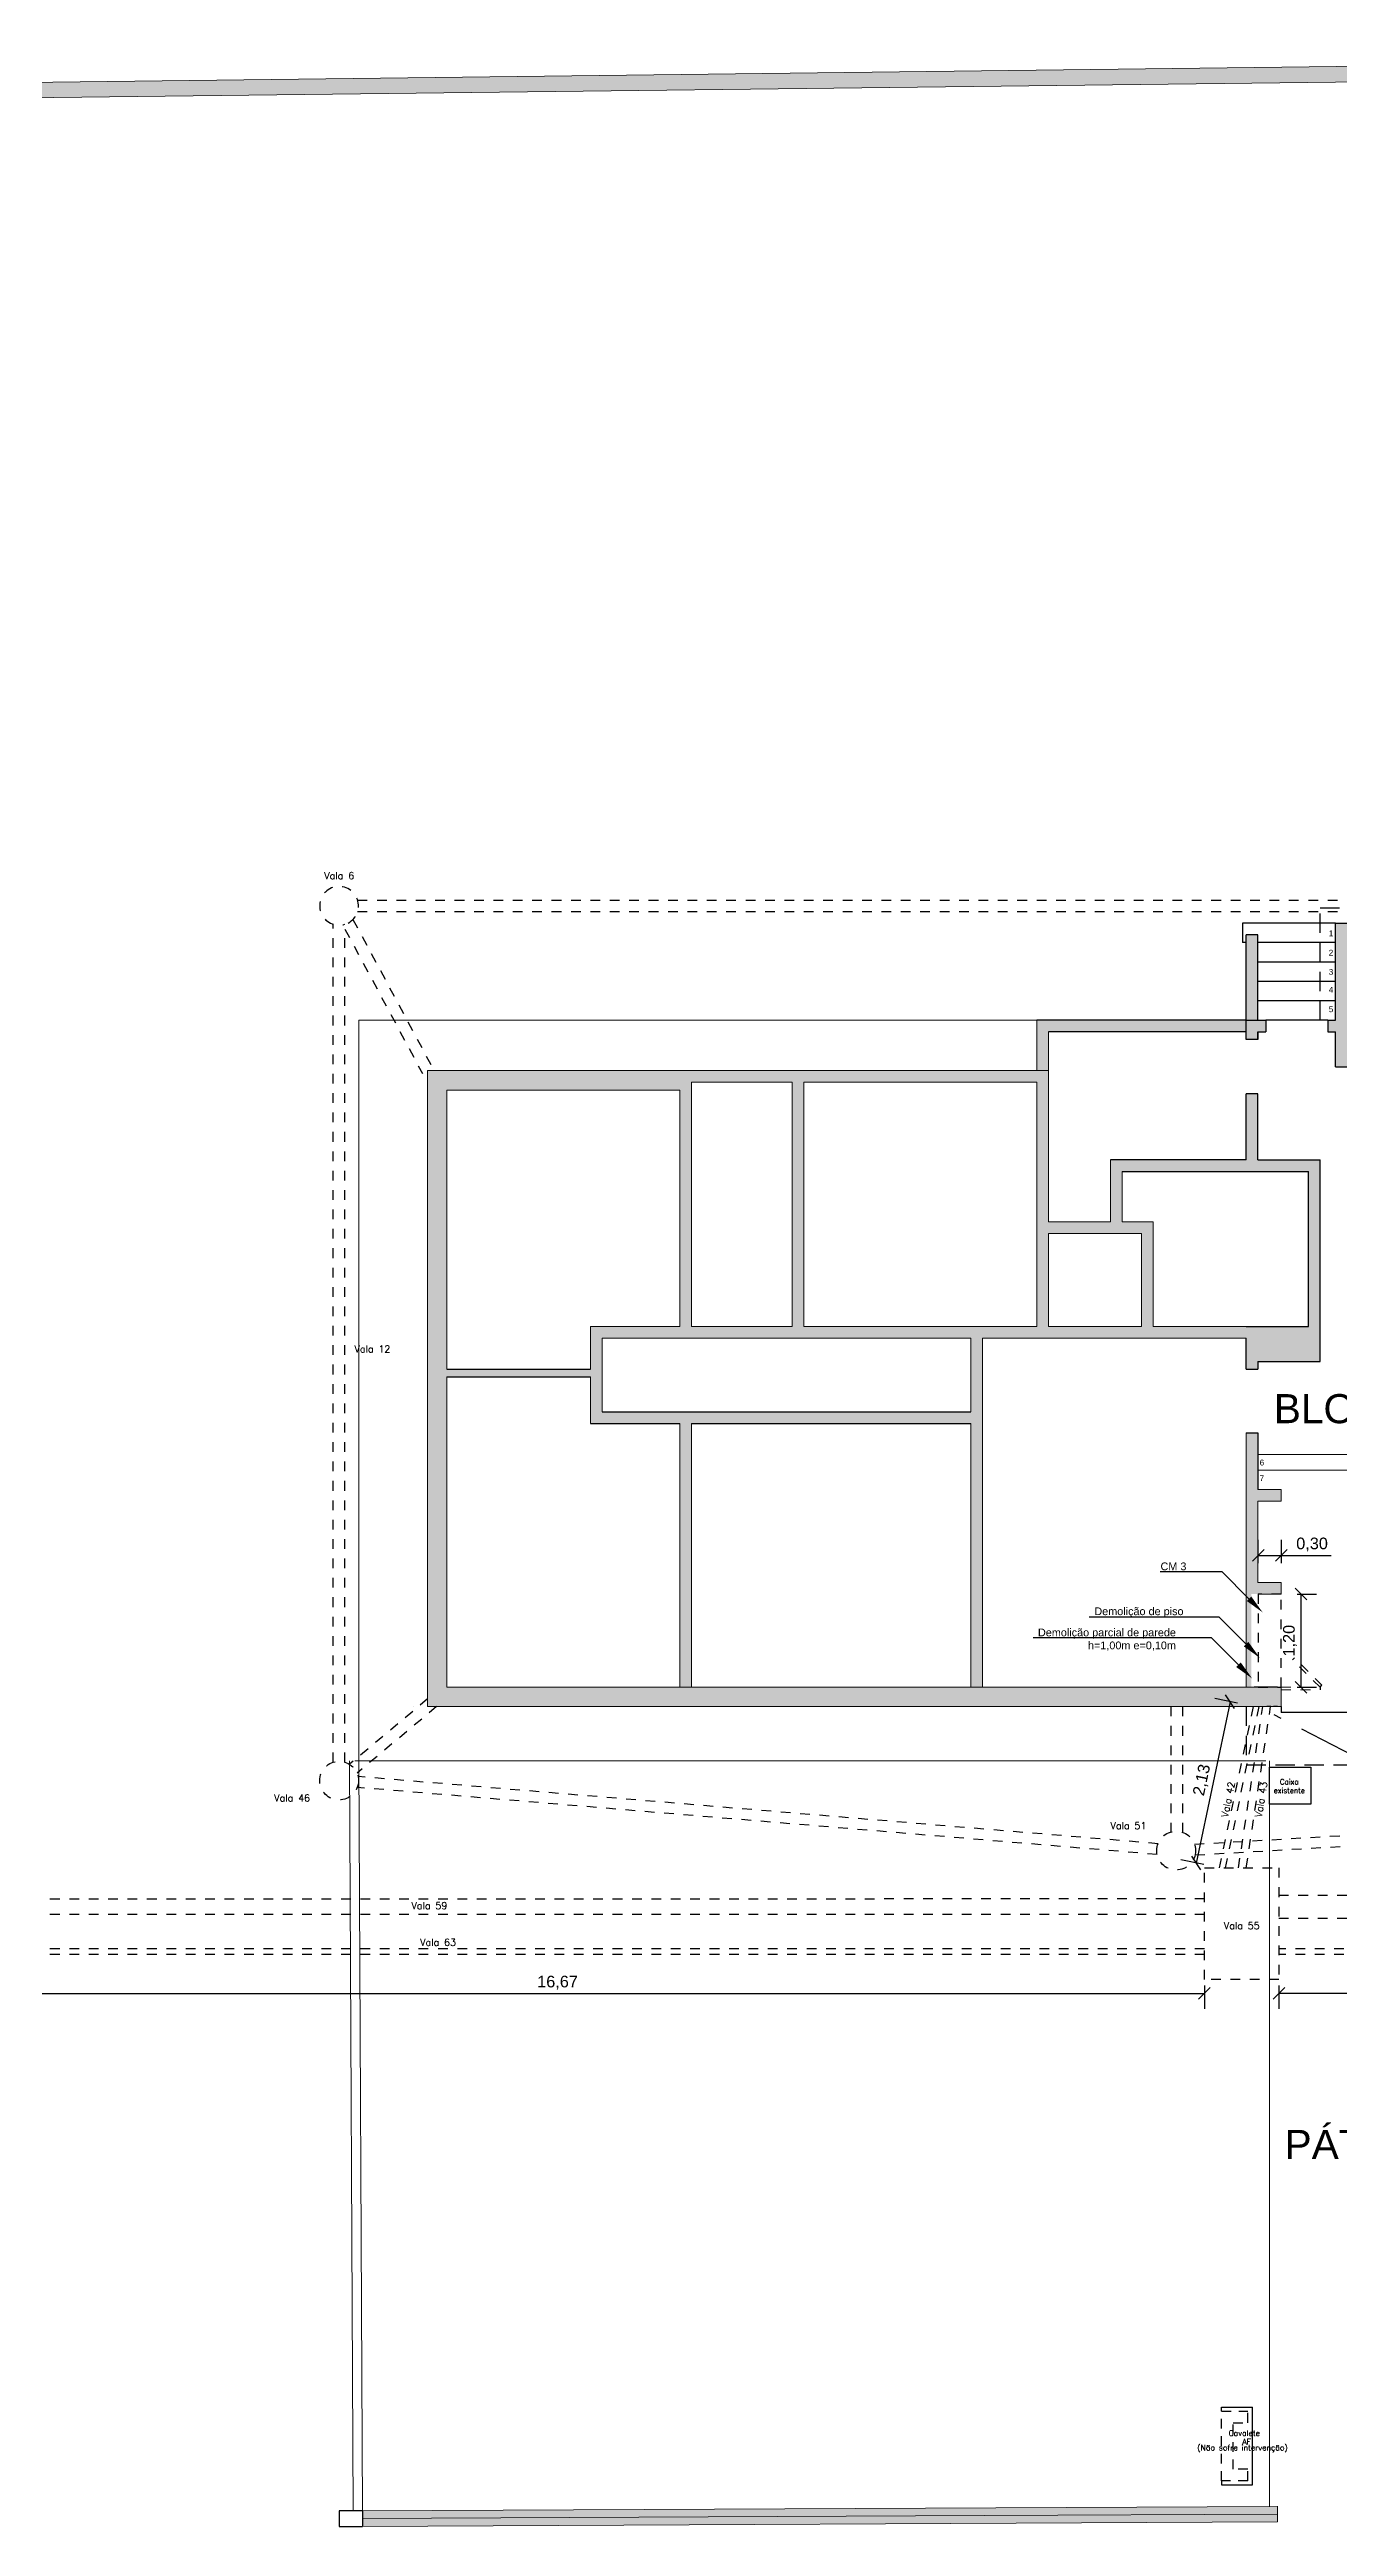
# Model space of a CAD drawing. Extents: x 0 to 11638, y -6007 to 0.
# Drawn here: x 10379.37 to 10395.99, y -5599.91 to -5567.98 of the extents above; entities that cross this region are included whole.
import ezdxf
from ezdxf import colors
from ezdxf.entities.mleader import LeaderData, LeaderLine
from ezdxf.math import Vec2, Vec3

# ---------------------------------------------------------------- set-up
doc = ezdxf.new("R2010")
doc.units = 0
for name, pattern in [('ACAD_ISO10W100', [18, 12, -3, 0, -3]), ('CACHE', [0.375, 0.25, -0.125]), ('DASHED', [0.25, 0.125, -0.125]), ('HIDDEN2', [0.1875, 0.125, -0.0625])]:
    doc.linetypes.add(name, pattern=pattern)
doc.layers.get('0').update_dxf_attribs({"linetype": 'CONTINUOUS'})
doc.layers.get('Defpoints').update_dxf_attribs({"linetype": 'CONTINUOUS'})
for name, color, linetype, lineweight in [('ARQ - Alvenaria Alta', 251, 'CONTINUOUS', 13), ('ARQ - Alvenaria Média-Baixa', 252, 'CONTINUOUS', 20), ('ARQ - Desnível', 8, 'CONTINUOUS', 20), ('ARQ - Escadas', 1, 'CONTINUOUS', 9), ('ARQ - Esquadrias', 1, 'CONTINUOUS', 9), ('ARQ - Grades', 1, 'CONTINUOUS', 15), ('ARQ - Guias Calçadas Sarjetas', 254, 'CONTINUOUS', 20), ('ARQ - Textos', 4, 'CONTINUOUS', 5), ('Elétrica', 30, 'CONTINUOUS', 20), ('Hidrossanitário - Água Fria', 5, 'CONTINUOUS', 5)]:
    doc.layers.add(name, color=color, linetype=linetype, lineweight=lineweight)
for name, color, linetype in [('ARQ - Cotas', 1, 'CONTINUOUS'), ('ARQ - Desnível Terreno', 14, 'CONTINUOUS'), ('ARQ - Projeções', 253, 'CACHE')]:
    doc.layers.add(name, color=color, linetype=linetype)
doc.styles.add('ROMANS', font='romans.shx', dxfattribs={"height": 0.3})
doc.styles.get("Standard").update_dxf_attribs({"font": 'arial.ttf', "height": 0.15})
doc.dimstyles.get("Standard").update_dxf_attribs({"dimtxt": 0.1, "dimasz": 0.15, "dimexe": 0.2, "dimexo": 0.2, "dimgap": 0.05, "dimtad": 1, "dimzin": 0, "dimtxsty": 'STANDARD', "dimblk": 'OBLIQUE', "dimcen": 0.5, "dimclrd": 256, "dimclre": 256, "dimclrt": 256, "dimadec": 0, "dimazin": 0, "dimtfac": 1, "dimtmove": 0, "dimatfit": 3, "dimfxl": 0.1, "dimfxlon": 1, "dimtfillclr": 256, "dimtolj": 1, "dimtzin": 0, "dimlwd": -1, "dimarcsym": 0})

# ---------------------------------------------------------------- blocks, each defined once
blk = doc.blocks.new('_Oblique')
at = {"layer": 'ARQ - Esquadrias', "color": 0, "lineweight": -2}
blk.add_line((-0.5, -0.5), (0.5, 0.5), dxfattribs=at)
blk = doc.blocks.new('*D907')
at = {"layer": 'ARQ - Cotas', "lineweight": -2, "transparency": 16777216}
for p, q in [((10395.212, -5592.939), (10395.212, -5593.239)), ((10412.05, -5592.939), (10412.05, -5593.239))]:
    blk.add_line(p, q, dxfattribs=at)
at = {"layer": 'ARQ - Cotas', "transparency": 16777216}
blk.add_line((10412.05, -5593.039), (10395.212, -5593.039), dxfattribs=at)
at = {"layer": 'Defpoints', "color": 0, "lineweight": -2, "transparency": 16777216}
for p in [(10395.212, -5592.071), (10412.05, -5592.071), (10395.212, -5593.039)]:
    blk.add_point(p, dxfattribs=at)
at = {"layer": 'ARQ - Cotas', "transparency": 16777216, "xscale": 0.15, "yscale": 0.15, "zscale": 0.15, "rotation": 180}
blk.add_blockref('_Oblique', (10395.212, -5593.039), dxfattribs=at)
at = {"layer": 'ARQ - Cotas', "transparency": 16777216, "xscale": 0.15, "yscale": 0.15, "zscale": 0.15}
blk.add_blockref('_Oblique', (10412.05, -5593.039), dxfattribs=at)
at = {"layer": 'ARQ - Cotas', "lineweight": -2, "transparency": 16777216, "insert": (10403.631, -5592.898), "char_height": 0.15, "attachment_point": 5}
blk.add_mtext('\\A1;16,84', dxfattribs=at)
blk = doc.blocks.new('*D908')
at = {"layer": 'ARQ - Cotas', "transparency": 16777216}
blk.add_line((10394.582, -5589.278), (10394.145, -5591.358), dxfattribs=at)
at = {"layer": 'ARQ - Cotas', "lineweight": -2, "transparency": 16777216}
for p, q in [((10394.68, -5589.298), (10394.386, -5589.237)), ((10394.243, -5591.378), (10393.949, -5591.317))]:
    blk.add_line(p, q, dxfattribs=at)
at = {"layer": 'Defpoints', "color": 0, "lineweight": -2, "transparency": 16777216}
for p in [(10394.884, -5589.341), (10394.145, -5591.358), (10394.447, -5591.421)]:
    blk.add_point(p, dxfattribs=at)
at = {"layer": 'ARQ - Cotas', "transparency": 16777216, "xscale": 0.15, "yscale": 0.15, "zscale": 0.15}
for p, rotation in [((10394.582, -5589.278), 78.14022087892627), ((10394.145, -5591.358), 258.1402208789262)]:
    blk.add_blockref('_Oblique', p, dxfattribs=dict(at, rotation=rotation))
at = {"layer": 'ARQ - Cotas', "lineweight": -2, "transparency": 16777216, "insert": (10394.226, -5590.289), "char_height": 0.15, "attachment_point": 5, "rotation": 78.1402}
blk.add_mtext('\\A1;2,13', dxfattribs=at)
blk = doc.blocks.new('*D917')
at = {"layer": 'ARQ - Cotas', "lineweight": -2, "transparency": 16777216}
for p, q in [((10377.582, -5592.941), (10377.582, -5593.241)), ((10394.252, -5592.939), (10394.252, -5593.239))]:
    blk.add_line(p, q, dxfattribs=at)
at = {"layer": 'ARQ - Cotas', "transparency": 16777216}
blk.add_line((10377.582, -5593.041), (10394.252, -5593.039), dxfattribs=at)
at = {"layer": 'Defpoints', "color": 0, "lineweight": -2, "transparency": 16777216}
for p in [(10377.581, -5592.024), (10394.252, -5592.021), (10394.252, -5593.039)]:
    blk.add_point(p, dxfattribs=at)
at = {"layer": 'ARQ - Cotas', "transparency": 16777216, "xscale": 0.15, "yscale": 0.15, "zscale": 0.15}
for p, rotation in [((10377.582, -5593.041), 180.0094975595177), ((10394.252, -5593.039), 0.0094975595177042)]:
    blk.add_blockref('_Oblique', p, dxfattribs=dict(at, rotation=rotation))
at = {"layer": 'ARQ - Cotas', "lineweight": -2, "transparency": 16777216, "insert": (10385.917, -5592.9), "char_height": 0.15, "attachment_point": 5, "rotation": 0.0095}
blk.add_mtext('\\A1;16,67', dxfattribs=at)
blk = doc.blocks.new('*D952')
at = {"layer": 'ARQ - Cotas', "lineweight": -2, "transparency": 16777216}
for p, q in [((10394.945, -5587.491), (10394.945, -5587.191)), ((10395.245, -5587.491), (10395.245, -5587.191))]:
    blk.add_line(p, q, dxfattribs=at)
at = {"layer": 'ARQ - Cotas', "transparency": 16777216}
for p, q in [((10394.945, -5587.391), (10395.245, -5587.391)), ((10395.245, -5587.391), (10395.884, -5587.391))]:
    blk.add_line(p, q, dxfattribs=at)
at = {"layer": 'Defpoints', "color": 0, "lineweight": -2, "transparency": 16777216}
for p in [(10395.245, -5587.391), (10394.945, -5587.891), (10395.245, -5587.891)]:
    blk.add_point(p, dxfattribs=at)
at = {"layer": 'ARQ - Cotas', "transparency": 16777216, "xscale": 0.15, "yscale": 0.15, "zscale": 0.15, "rotation": 180}
blk.add_blockref('_Oblique', (10394.945, -5587.391), dxfattribs=at)
at = {"layer": 'ARQ - Cotas', "transparency": 16777216, "xscale": 0.15, "yscale": 0.15, "zscale": 0.15}
blk.add_blockref('_Oblique', (10395.245, -5587.391), dxfattribs=at)
at = {"layer": 'ARQ - Cotas', "lineweight": -2, "transparency": 16777216, "insert": (10395.639, -5587.251), "char_height": 0.15, "attachment_point": 5}
blk.add_mtext('\\A1;0,30', dxfattribs=at)
blk = doc.blocks.new('*D953')
at = {"layer": 'ARQ - Cotas', "lineweight": -2, "transparency": 16777216}
for p, q in [((10395.445, -5587.891), (10395.695, -5587.891)), ((10395.445, -5589.091), (10395.695, -5589.091))]:
    blk.add_line(p, q, dxfattribs=at)
at = {"layer": 'ARQ - Cotas', "transparency": 16777216}
blk.add_line((10395.495, -5587.891), (10395.495, -5589.091), dxfattribs=at)
at = {"layer": 'Defpoints', "color": 0, "lineweight": -2, "transparency": 16777216}
for p in [(10395.245, -5587.891), (10395.245, -5589.091), (10395.495, -5589.091)]:
    blk.add_point(p, dxfattribs=at)
at = {"layer": 'ARQ - Cotas', "transparency": 16777216, "xscale": 0.15, "yscale": 0.15, "zscale": 0.15}
for p, rotation in [((10395.495, -5587.891), 90), ((10395.495, -5589.091), 270)]:
    blk.add_blockref('_Oblique', p, dxfattribs=dict(at, rotation=rotation))
at = {"layer": 'ARQ - Cotas', "lineweight": -2, "transparency": 16777216, "insert": (10395.354, -5588.491), "char_height": 0.15, "attachment_point": 5, "rotation": 90}
blk.add_mtext('\\A1;1,20', dxfattribs=at)

msp = doc.modelspace()

# ---------------------------------------------------------------- hatches: boundary and pattern name
at = {"layer": 'ARQ - Alvenaria Alta', "lineweight": -2}
h = msp.add_hatch(color=7, dxfattribs=at)
h.dxf.hatch_style = 1
h.paths.add_polyline_path([(10395.742, -5582.291), (10394.942, -5582.291), (10394.942, -5581.441), (10394.792, -5581.441), (10394.792, -5582.291), (10393.042, -5582.291), (10393.042, -5583.091), (10392.242, -5583.091), (10392.242, -5581.141), (10384.242, -5581.141), (10384.242, -5589.341), (10395.242, -5589.341), (10395.242, -5589.091), (10394.945, -5589.091), (10384.492, -5589.091), (10384.492, -5585.091), (10386.342, -5585.091), (10386.342, -5585.691), (10387.492, -5585.691), (10387.492, -5589.091), (10387.642, -5589.091), (10387.642, -5585.691), (10391.242, -5585.691), (10391.242, -5589.091), (10391.392, -5589.091), (10391.392, -5584.591), (10394.792, -5584.591), (10394.792, -5584.991), (10394.942, -5584.991), (10394.942, -5584.891), (10395.742, -5584.891)])
h.paths.add_polyline_path([(10394.792, -5584.441), (10393.592, -5584.441), (10393.592, -5583.091), (10393.192, -5583.091), (10393.192, -5582.441), (10395.592, -5582.441), (10395.592, -5584.441)], flags=16)
h.paths.add_polyline_path([(10393.442, -5584.441), (10392.242, -5584.441), (10392.242, -5583.241), (10393.442, -5583.241)], flags=16)
h.paths.add_polyline_path([(10392.092, -5584.441), (10389.092, -5584.441), (10389.092, -5581.291), (10392.092, -5581.291)], flags=16)
h.paths.add_polyline_path([(10391.242, -5584.591), (10391.242, -5585.541), (10386.492, -5585.541), (10386.492, -5584.591)], flags=16)
h.paths.add_polyline_path([(10388.942, -5584.441), (10387.642, -5584.441), (10387.642, -5581.291), (10388.942, -5581.291)], flags=16)
h.paths.add_polyline_path([(10387.492, -5584.441), (10386.342, -5584.441), (10386.342, -5584.991), (10384.492, -5584.991), (10384.492, -5581.391), (10387.492, -5581.391)], flags=16)
h.paths.add_polyline_path([(10394.942, -5585.811), (10394.792, -5585.811), (10394.792, -5589.091), (10394.855, -5589.091), (10394.855, -5587.891), (10395.242, -5587.891), (10395.242, -5587.741), (10394.942, -5587.741), (10394.942, -5586.691), (10395.242, -5586.691), (10395.242, -5586.541), (10394.942, -5586.541)], flags=17)
h.paths.add_polyline_path([(10406.042, -5584.441), (10404.892, -5584.441), (10404.892, -5581.391), (10407.892, -5581.391), (10407.892, -5589.091), (10397.242, -5589.091), (10397.242, -5589.341), (10408.142, -5589.341), (10408.142, -5581.141), (10400.242, -5581.141), (10400.242, -5581.441), (10400.392, -5581.441), (10400.392, -5581.291), (10403.292, -5581.291), (10403.292, -5584.441), (10400.392, -5584.441), (10400.392, -5582.141), (10400.242, -5582.141), (10400.242, -5582.291), (10398.092, -5582.291), (10398.092, -5583.391), (10396.892, -5583.391), (10396.892, -5583.291), (10396.742, -5583.291), (10396.742, -5584.891), (10397.542, -5584.891), (10397.542, -5584.991), (10397.692, -5584.991), (10397.692, -5584.591), (10400.992, -5584.591), (10400.992, -5589.091), (10401.142, -5589.091), (10401.142, -5585.691), (10404.742, -5585.691), (10404.742, -5589.091), (10404.892, -5589.091), (10404.892, -5585.691), (10406.042, -5585.691), (10406.042, -5585.091), (10407.892, -5585.091), (10407.892, -5584.991), (10406.042, -5584.991)])
h.paths.add_polyline_path([(10396.892, -5584.441), (10396.892, -5583.491), (10398.092, -5583.491), (10398.092, -5584.441), (10397.692, -5584.441)], flags=16)
h.paths.add_polyline_path([(10398.242, -5584.441), (10398.242, -5582.441), (10400.242, -5582.441), (10400.242, -5584.441)], flags=16)
h.paths.add_polyline_path([(10401.142, -5584.591), (10405.892, -5584.591), (10405.892, -5585.541), (10401.142, -5585.541)], flags=16)
h.paths.add_polyline_path([(10403.442, -5584.441), (10403.442, -5581.291), (10404.742, -5581.291), (10404.742, -5584.441)], flags=16)
h.paths.add_polyline_path([(10395.042, -5580.491), (10394.792, -5580.491), (10394.792, -5580.741), (10394.942, -5580.741), (10394.942, -5580.641), (10395.042, -5580.641)])
h.paths.add_polyline_path([(10397.842, -5579.241), (10395.942, -5579.241), (10395.942, -5580.491), (10395.842, -5580.491), (10395.842, -5580.641), (10395.942, -5580.641), (10395.942, -5581.091), (10396.742, -5581.091), (10396.742, -5582.591), (10396.892, -5582.591), (10396.892, -5580.641), (10397.842, -5580.641)])
h.paths.add_polyline_path([(10396.092, -5579.391), (10397.692, -5579.391), (10397.692, -5580.491), (10396.742, -5580.491), (10396.742, -5580.941), (10396.092, -5580.941)], flags=16)
at = {"layer": 'ARQ - Alvenaria Média-Baixa', "lineweight": -2}
h = msp.add_hatch(color=256, dxfattribs=at)
h.dxf.hatch_style = 1
h.paths.add_polyline_path([(10394.792, -5580.491), (10392.092, -5580.491), (10392.092, -5581.141), (10392.242, -5581.141), (10392.242, -5580.641), (10394.792, -5580.641)])
h.paths.add_polyline_path([(10394.942, -5579.391), (10394.792, -5579.391), (10394.792, -5580.491), (10394.942, -5580.491)])
h.paths.add_polyline_path([(10400.392, -5580.491), (10397.842, -5580.491), (10397.842, -5580.641), (10400.242, -5580.641), (10400.242, -5581.141), (10400.392, -5581.141)])
h = msp.add_hatch(color=256, dxfattribs=at)
h.dxf.hatch_style = 1
h.paths.add_polyline_path([(10391.417, -5599.672), (10383.403, -5599.71), (10383.404, -5599.811), (10391.417, -5599.772)])
h.paths.add_polyline_path([(10391.417, -5599.772), (10383.404, -5599.811), (10383.404, -5599.911), (10391.418, -5599.872)])
h = msp.add_hatch(color=256, dxfattribs=at)
h.dxf.hatch_style = 1
h.paths.add_polyline_path([(10395.192, -5599.654), (10391.415, -5599.672), (10391.416, -5599.772), (10395.192, -5599.754)])
h.paths.add_polyline_path([(10395.192, -5599.754), (10391.415, -5599.772), (10391.415, -5599.872), (10395.193, -5599.854)])
at = {"layer": 'ARQ - Cotas', "lineweight": -2}
h = msp.add_hatch(color=7, dxfattribs=at)
h.dxf.hatch_style = 1
edge = h.paths.add_edge_path()
edge.add_line((10413.801, -5568.178), (10413.801, -5599.764))
edge.add_line((10413.801, -5599.764), (10414.001, -5599.764))
edge.add_line((10414.001, -5599.764), (10414.001, -5567.975))
edge.add_line((10414.001, -5567.975), (10314.517, -5569.184))
edge.add_line((10314.517, -5569.184), (10314.717, -5592.707))
edge.add_arc((10318.479, -5592.707), 3.762, 180, 236.9357)
edge.add_line((10316.427, -5595.86), (10316.47, -5595.868))
edge.add_line((10316.47, -5595.868), (10316.507, -5595.673))
edge.add_arc((10318.479, -5592.707), 3.562, 179.9865, 236.3823, ccw=False)
edge.add_line((10314.917, -5592.706), (10314.719, -5569.382))
edge.add_line((10314.719, -5569.382), (10413.801, -5568.178))
h.paths.add_polyline_path([(10413.889, -5598.013), (10413.889, -5597.919)], flags=16)

# ---------------------------------------------------------------- linework, layer by layer
at = {"lineweight": -2}
for p, q in [((10395.192, -5589.091), (10394.892, -5589.091)), ((10384.057, -5589.341), (10384.057, -5589.341)), ((10395.106, -5589.341), (10395.056, -5589.341)), ((10395.109, -5589.341), (10395.059, -5589.341)), ((10395.192, -5589.341), (10395.142, -5589.341)), ((10395.092, -5590.121), (10395.622, -5590.121)), ((10395.092, -5590.601), (10395.092, -5590.121)), ((10395.622, -5590.121), (10395.622, -5590.601)), ((10395.622, -5590.601), (10395.092, -5590.601))]:
    msp.add_line(p, q, dxfattribs=at)
at = {"layer": 'ARQ - Alvenaria Alta'}
for p, q in [((10414.001, -5567.975), (10314.517, -5569.184)), ((10413.801, -5568.178), (10314.719, -5569.382)), ((10386.342, -5584.991), (10386.342, -5584.441)), ((10386.492, -5585.541), (10386.492, -5584.591)), ((10391.242, -5585.541), (10391.242, -5584.591)), ((10391.392, -5589.091), (10391.392, -5584.591)), ((10386.342, -5585.691), (10386.342, -5585.091)), ((10387.492, -5589.091), (10387.492, -5585.691)), ((10387.642, -5589.091), (10387.642, -5585.691)), ((10391.242, -5589.091), (10391.242, -5585.691)), ((10394.792, -5589.091), (10394.792, -5585.811)), ((10394.942, -5586.541), (10395.242, -5586.541)), ((10395.242, -5586.691), (10395.242, -5586.541)), ((10394.942, -5587.741), (10394.942, -5586.691)), ((10394.942, -5586.691), (10395.242, -5586.691)), ((10395.242, -5587.891), (10395.242, -5587.741))]:
    msp.add_line(p, q, dxfattribs=at)
at = {"layer": 'ARQ - Alvenaria Alta', "lineweight": -2}
for p, q in [((10395.942, -5580.491), (10395.942, -5579.241)), ((10395.942, -5579.241), (10397.842, -5579.241)), ((10394.792, -5580.741), (10394.792, -5580.491)), ((10394.792, -5580.491), (10395.042, -5580.491)), ((10395.042, -5580.491), (10395.042, -5580.641)), ((10395.842, -5580.491), (10395.942, -5580.491)), ((10395.842, -5580.491), (10395.842, -5580.641)), ((10394.942, -5580.741), (10394.792, -5580.741)), ((10394.942, -5580.641), (10395.042, -5580.641)), ((10394.942, -5580.741), (10394.942, -5580.641)), ((10394.942, -5580.641), (10394.942, -5580.741)), ((10395.842, -5580.641), (10395.942, -5580.641)), ((10395.942, -5581.091), (10395.942, -5580.641)), ((10395.942, -5581.091), (10396.742, -5581.091)), ((10394.792, -5582.291), (10394.792, -5581.441)), ((10394.942, -5581.441), (10394.792, -5581.441)), ((10394.942, -5582.291), (10394.942, -5581.441)), ((10394.792, -5582.291), (10393.042, -5582.291)), ((10393.192, -5582.441), (10395.592, -5582.441)), ((10394.942, -5582.291), (10395.742, -5582.291)), ((10395.592, -5584.441), (10395.592, -5582.441)), ((10395.742, -5584.891), (10395.742, -5582.291)), ((10394.792, -5584.441), (10395.592, -5584.441)), ((10394.792, -5584.991), (10394.792, -5584.591)), ((10384.492, -5584.991), (10386.342, -5584.991)), ((10394.792, -5584.991), (10394.942, -5584.991)), ((10394.942, -5584.891), (10394.942, -5584.991)), ((10394.942, -5584.891), (10395.742, -5584.891)), ((10384.492, -5585.091), (10386.342, -5585.091)), ((10386.342, -5585.691), (10387.492, -5585.691)), ((10386.492, -5585.541), (10391.242, -5585.541)), ((10387.642, -5585.691), (10391.242, -5585.691)), ((10394.792, -5585.811), (10394.942, -5585.811)), ((10394.942, -5585.811), (10394.942, -5586.541)), ((10383.403, -5599.71), (10383.103, -5599.71)), ((10383.103, -5599.712), (10383.104, -5599.912)), ((10383.403, -5599.71), (10383.404, -5599.911)), ((10383.104, -5599.912), (10383.404, -5599.911))]:
    msp.add_line(p, q, dxfattribs=at)
at = {"layer": 'ARQ - Alvenaria Alta', "ltscale": 0.01, "transparency": 33554684}
for p, q in [((10392.242, -5581.141), (10384.242, -5581.141)), ((10384.242, -5589.341), (10384.242, -5581.141)), ((10392.242, -5583.091), (10392.242, -5581.141)), ((10387.492, -5581.391), (10384.492, -5581.391)), ((10384.492, -5584.991), (10384.492, -5581.391)), ((10387.492, -5584.441), (10387.492, -5581.391)), ((10388.942, -5581.291), (10387.642, -5581.291)), ((10387.642, -5584.441), (10387.642, -5581.291)), ((10388.942, -5584.441), (10388.942, -5581.291)), ((10392.092, -5581.291), (10389.092, -5581.291)), ((10389.092, -5584.441), (10389.092, -5581.291)), ((10392.092, -5584.441), (10392.092, -5581.291)), ((10393.042, -5583.091), (10393.042, -5582.291)), ((10393.192, -5583.091), (10393.192, -5582.441)), ((10393.042, -5583.091), (10392.242, -5583.091)), ((10393.592, -5583.091), (10393.192, -5583.091)), ((10393.592, -5584.441), (10393.592, -5583.091)), ((10393.442, -5583.241), (10392.242, -5583.241)), ((10392.242, -5584.441), (10392.242, -5583.241)), ((10393.442, -5584.441), (10393.442, -5583.241)), ((10387.492, -5584.441), (10386.342, -5584.441)), ((10391.242, -5584.591), (10386.492, -5584.591)), ((10388.942, -5584.441), (10387.642, -5584.441)), ((10392.092, -5584.441), (10389.092, -5584.441)), ((10394.792, -5584.591), (10391.392, -5584.591)), ((10393.442, -5584.441), (10392.242, -5584.441)), ((10394.792, -5584.441), (10393.592, -5584.441)), ((10384.492, -5589.091), (10384.492, -5585.091)), ((10395.242, -5587.741), (10394.942, -5587.741)), ((10395.242, -5587.891), (10394.942, -5587.891)), ((10395.242, -5589.091), (10384.492, -5589.091)), ((10395.242, -5589.091), (10395.242, -5589.341)), ((10395.242, -5589.341), (10384.242, -5589.341))]:
    msp.add_line(p, q, dxfattribs=at)
at = {"layer": 'ARQ - Alvenaria Média-Baixa', "lineweight": -2}
for p, q in [((10394.792, -5580.491), (10394.792, -5579.391)), ((10394.942, -5579.391), (10394.792, -5579.391)), ((10394.942, -5580.491), (10394.942, -5579.391)), ((10394.792, -5580.491), (10392.092, -5580.491)), ((10394.792, -5580.641), (10392.242, -5580.641)), ((10394.472, -5598.424), (10394.472, -5598.374)), ((10394.472, -5598.374), (10394.872, -5598.374)), ((10394.872, -5599.374), (10394.872, -5598.374)), ((10394.472, -5599.324), (10394.472, -5599.374)), ((10394.472, -5599.374), (10394.872, -5599.374))]:
    msp.add_line(p, q, dxfattribs=at)
at = {"layer": 'ARQ - Alvenaria Média-Baixa', "ltscale": 0.01, "transparency": 33554684}
for p, q in [((10392.092, -5581.141), (10392.092, -5580.491)), ((10392.242, -5581.141), (10392.242, -5580.641))]:
    msp.add_line(p, q, dxfattribs=at)
at = {"layer": 'ARQ - Alvenaria Média-Baixa', "linetype": 'HIDDEN2', "lineweight": -2}
for p, q in [((10394.472, -5599.324), (10394.472, -5598.424)), ((10394.472, -5598.424), (10394.812, -5598.424)), ((10394.812, -5598.574), (10394.812, -5598.424)), ((10394.622, -5599.174), (10394.622, -5598.574)), ((10394.622, -5598.574), (10394.812, -5598.574)), ((10394.812, -5599.324), (10394.472, -5599.324)), ((10394.812, -5599.174), (10394.622, -5599.174)), ((10394.812, -5599.324), (10394.812, -5599.174))]:
    msp.add_line(p, q, dxfattribs=at)
at = {"layer": 'ARQ - Alvenaria Média-Baixa'}
for p, q in [((10395.192, -5599.654), (10383.403, -5599.71)), ((10395.192, -5599.649), (10395.193, -5599.854)), ((10395.193, -5599.854), (10383.404, -5599.911))]:
    msp.add_line(p, q, dxfattribs=at)
at = {"layer": 'ARQ - Cotas', "linetype": 'DASHED', "lineweight": -2}
for p, q in [((10395.742, -5589.091), (10395.388, -5588.738)), ((10395.766, -5589.066), (10395.413, -5588.713)), ((10395.742, -5589.091), (10395.742, -5589.126))]:
    msp.add_line(p, q, dxfattribs=at)
at = {"layer": 'ARQ - Desnível', "lineweight": -2}
for p, q in [((10395.242, -5589.341), (10395.242, -5589.415)), ((10397.242, -5589.416), (10395.242, -5589.416))]:
    msp.add_line(p, q, dxfattribs=at)
at = {"layer": 'ARQ - Desnível Terreno', "linetype": 'DASHED', "lineweight": -2}
for p, q in [((10383.341, -5578.941), (10401.628, -5578.941)), ((10383.027, -5590.057), (10383.027, -5579.255)), ((10383.177, -5590.057), (10383.177, -5579.315)), ((10383.177, -5579.315), (10384.176, -5581.177)), ((10383.281, -5579.191), (10384.308, -5581.106)), ((10383.341, -5579.091), (10401.628, -5579.091)), ((10384.242, -5589.243), (10383.237, -5590.085)), ((10384.358, -5589.341), (10383.333, -5590.2)), ((10393.82, -5589.341), (10393.82, -5590.958)), ((10393.97, -5589.341), (10393.97, -5590.963)), ((10394.447, -5591.421), (10394.884, -5589.341)), ((10394.522, -5591.421), (10394.959, -5589.341)), ((10394.691, -5591.421), (10395.004, -5589.341)), ((10394.792, -5591.421), (10395.105, -5589.341)), ((10393.643, -5591.248), (10383.336, -5590.383)), ((10393.654, -5591.109), (10383.346, -5590.243)), ((10394.123, -5591.115), (10409.138, -5590.24)), ((10394.131, -5591.254), (10409.146, -5590.38)), ((10394.252, -5592.861), (10394.252, -5591.421)), ((10394.252, -5591.421), (10395.212, -5591.421)), ((10395.212, -5591.421), (10395.212, -5592.861)), ((10395.212, -5591.771), (10412.05, -5591.771)), ((10394.252, -5591.821), (10377.578, -5591.824)), ((10394.252, -5592.021), (10377.579, -5592.024)), ((10395.212, -5592.071), (10412.05, -5592.071)), ((10394.252, -5592.464), (10377.581, -5592.464)), ((10394.252, -5592.539), (10377.581, -5592.539)), ((10412.05, -5592.464), (10395.212, -5592.464)), ((10412.05, -5592.539), (10395.212, -5592.539)), ((10395.212, -5592.861), (10394.252, -5592.861))]:
    msp.add_line(p, q, dxfattribs=at)
for centre in [(10383.102, -5590.296), (10383.102, -5590.296), (10393.888, -5591.198)]:
    msp.add_circle(centre, 0.25, dxfattribs=at)
msp.add_arc((10383.102, -5579.016), 0.25, 297.5424, 287.4576, dxfattribs=at)
at = {"layer": 'ARQ - Escadas', "lineweight": -2}
for p, q in [((10395.942, -5579.241), (10394.742, -5579.241)), ((10394.742, -5579.241), (10394.742, -5579.491)), ((10394.792, -5579.491), (10394.742, -5579.491)), ((10395.942, -5579.491), (10394.942, -5579.491)), ((10395.942, -5579.741), (10394.942, -5579.741)), ((10395.942, -5579.991), (10394.942, -5579.991)), ((10395.942, -5580.241), (10394.942, -5580.241)), ((10395.842, -5580.491), (10395.042, -5580.491))]:
    msp.add_line(p, q, dxfattribs=at)
at = {"layer": 'ARQ - Escadas'}
for p, q in [((10396.242, -5586.091), (10394.942, -5586.091)), ((10394.942, -5586.291), (10396.242, -5586.291))]:
    msp.add_line(p, q, dxfattribs=at)
at = {"layer": 'ARQ - Esquadrias', "linetype": 'DASHED', "lineweight": -2}
for p, q in [((10395.413, -5588.713), (10395.388, -5588.738)), ((10395.742, -5589.091), (10395.766, -5589.066))]:
    msp.add_line(p, q, dxfattribs=at)
at = {"layer": 'ARQ - Esquadrias', "linetype": 'DASHED', "lineweight": 5}
for p, q in [((10395.242, -5589.091), (10395.742, -5589.091)), ((10395.242, -5589.126), (10395.742, -5589.126))]:
    msp.add_line(p, q, dxfattribs=at)
at = {"layer": 'ARQ - Grades'}
for p, q in [((10395.192, -5599.754), (10391.418, -5599.772)), ((10391.418, -5599.772), (10383.404, -5599.811))]:
    msp.add_line(p, q, dxfattribs=at)
at = {"layer": 'ARQ - Guias Calçadas Sarjetas', "ltscale": 0.01, "transparency": 33554684}
for p, q in [((10383.357, -5590.041), (10383.357, -5580.491)), ((10392.092, -5580.491), (10383.357, -5580.491)), ((10383.237, -5590.042), (10383.283, -5599.711)), ((10395.042, -5590.041), (10383.307, -5590.041)), ((10383.357, -5590.041), (10383.403, -5599.71)), ((10395.092, -5590.041), (10395.092, -5599.654))]:
    msp.add_line(p, q, dxfattribs=at)
at = {"layer": 'ARQ - Projeções', "lineweight": -2}
for p, q in [((10395.742, -5579.041), (10398.042, -5579.041)), ((10395.742, -5580.491), (10395.742, -5579.041)), ((10394.792, -5589.341), (10394.792, -5590.091)), ((10394.792, -5590.091), (10397.692, -5590.091))]:
    msp.add_line(p, q, dxfattribs=at)
at = {"layer": 'Elétrica', "linetype": 'DASHED', "lineweight": -2}
for p, q in [((10395.242, -5587.891), (10394.945, -5587.891)), ((10394.945, -5587.891), (10394.945, -5589.091)), ((10395.242, -5589.091), (10395.242, -5587.891)), ((10394.945, -5589.091), (10395.242, -5589.091))]:
    msp.add_line(p, q, dxfattribs=at)
at = {"layer": 'Elétrica', "linetype": 'ACAD_ISO10W100', "lineweight": -2, "ltscale": 0.1}
msp.add_line((10413.468, -5598.873), (10394.942, -5589.341), dxfattribs=at)

# ---------------------------------------------------------------- texts
at = {"lineweight": -2, "insert": (10394.636, -5590.277), "char_height": 0.0675, "attachment_point": 1, "style": 'ROMANS'}
msp.add_mtext_dynamic_manual_height_columns('\\pxqc;Caixa\\Pexistente', width=1.41912, gutter_width=13.5, heights=[0], dxfattribs=at)
at = {"layer": 'ARQ - Desnível Terreno', "linetype": 'ByBlock', "char_height": 0.09, "style": 'ROMANS'}
for s, insert, attachment_point in [('Vala 6', (10383.297, -5578.584), 3), ('Vala 12', (10383.3, -5584.684), 1), ('Vala 46', (10382.266, -5590.473), 1), ('Vala 51', (10393.042, -5590.831), 1), ('Vala 59', (10384.034, -5591.864), 1), ('Vala 63', (10384.146, -5592.334), 1), ('Vala 55', (10394.502, -5592.12), 1)]:
    msp.add_mtext_dynamic_manual_height_columns(s, width=1.97206, gutter_width=18, heights=[0], dxfattribs=dict(at, insert=insert, attachment_point=attachment_point))
at = {"layer": 'ARQ - Desnível Terreno', "linetype": 'ByBlock', "char_height": 0.09, "attachment_point": 1, "style": 'ROMANS'}
for s, insert, rotation in [('Vala 42', (10394.465, -5590.756), 78.1402), ('Vala 43', (10394.9, -5590.759), 80.4644)]:
    msp.add_mtext_dynamic_manual_height_columns(s, width=1.97206, gutter_width=18, heights=[0], dxfattribs=dict(at, insert=insert, rotation=rotation))
at = {"layer": 'ARQ - Escadas', "char_height": 0.075, "attachment_point": 5}
for s, insert in [('2', (10395.883, -5579.621)), ('1', (10395.883, -5579.37)), ('3', (10395.883, -5579.868)), ('4', (10395.883, -5580.099)), ('5', (10395.883, -5580.35)), ('6', (10394.993, -5586.195)), ('7', (10394.993, -5586.395))]:
    msp.add_mtext(s, dxfattribs=dict(at, insert=insert))
at = {"layer": 'ARQ - Textos', "linetype": 'Continuous', "char_height": 0.375, "attachment_point": 1}
for s, insert in [('BLOCO 3', (10395.146, -5585.312)), ('PÁTIO 3', (10395.285, -5594.799))]:
    msp.add_mtext_dynamic_manual_height_columns(s, width=20.35412, gutter_width=5.023, heights=[0], dxfattribs=dict(at, insert=insert))
at = {"layer": 'Hidrossanitário - Água Fria', "linetype": 'ByBlock', "char_height": 0.072, "attachment_point": 1, "style": 'ROMANS'}
for s, insert in [('Cavalete', (10394.564, -5598.673)), ('AF', (10394.741, -5598.784)), ('(Não sofre intervenção)', (10394.16, -5598.86))]:
    msp.add_mtext_dynamic_manual_height_columns(s, width=1.57765, gutter_width=14.4, heights=[0], dxfattribs=dict(at, insert=insert))

# ---------------------------------------------------------------- dimensions: what is measured, and where the dimension line sits
at = {"layer": 'ARQ - Cotas', "lineweight": -2}
dim = msp.add_linear_dim(base=(10395.245, -5587.391), p1=(10394.945, -5587.891), p2=(10395.245, -5587.891), dimstyle='STANDARD', dxfattribs=at)
dim.commit()
dim.dimension.update_dxf_attribs({"geometry": '*D952', "text_midpoint": (10395.639, -5587.251)})
for base, p1, p2, angle, picture, middle in [((10395.495, -5589.091), (10395.245, -5587.891), (10395.245, -5589.091), 90, '*D953', (10395.354, -5588.491)), ((10395.212, -5593.039), (10412.05, -5592.071), (10395.212, -5592.071), 180, '*D907', (10403.631, -5592.898))]:
    dim = msp.add_linear_dim(base=base, p1=p1, p2=p2, angle=angle, dimstyle='STANDARD', dxfattribs=at)
    dim.commit()
    dim.dimension.update_dxf_attribs({"geometry": picture, "text_midpoint": middle})
for p1, p2, distance, picture, middle in [((10394.884, -5589.341), (10394.447, -5591.421), -0.308, '*D908', (10394.226, -5590.289)), ((10377.581, -5592.024), (10394.252, -5592.021), -1.018, '*D917', (10385.917, -5592.9))]:
    dim = msp.add_aligned_dim(p1=p1, p2=p2, distance=distance, dimstyle='STANDARD', dxfattribs=at)
    dim.commit()
    dim.dimension.update_dxf_attribs({"geometry": picture, "text_midpoint": middle})

# ---------------------------------------------------------------- leaders
ml = msp.add_multileader_mtext('Standard', dxfattribs=at)
ml.set_content('CM 3 ', color=256, style='STANDARD')
ml.set_leader_properties(color=256, linetype='BYLAYER', lineweight=-1)
ml.build(insert=Vec2(0, 0))
ml.multileader.update_dxf_attribs({"text_right_attachment_type": 6, "dogleg_length": 0.36, "arrow_head_size": 0.25})
ctx = ml.context
ctx.base_point, ctx.char_height, ctx.arrow_head_size, ctx.landing_gap_size, ctx.plane_origin = Vec3(10393.599, -5587.534), 0.1, 0.25, 0.1, Vec3(10395.003, -5588.127)
ctx.right_attachment, ctx.text_align_type = 6, 2
notes = []
notes.append((ctx, [(0, (1, 1, 0), (10394.48, -5587.603), (-1, 0), 0.36, [(0, [(10395.003, -5588.127)], 0, [])])]))
ctx.mtext.insert, ctx.mtext.alignment, ctx.mtext.flow_direction = Vec3(10394.02, -5587.483), 3, 5
ml = msp.add_multileader_mtext('Standard', dxfattribs=at)
ml.set_content('Demolição de piso ', color=256, style='STANDARD')
ml.set_leader_properties(color=256, linetype='BYLAYER', lineweight=-1)
ml.build(insert=Vec2(0, 0))
ml.multileader.update_dxf_attribs({"text_right_attachment_type": 6, "dogleg_length": 0.36, "arrow_head_size": 0.25})
ctx = ml.context
ctx.base_point, ctx.char_height, ctx.arrow_head_size, ctx.landing_gap_size, ctx.plane_origin = Vec3(10392.749, -5588.126), 0.1, 0.25, 0.1, Vec3(10394.966, -5588.713)
ctx.right_attachment, ctx.text_align_type = 6, 2
notes.append((ctx, [(0, (1, 1, 0), (10394.443, -5588.19), (-1, 0), 0.36, [(0, [(10394.966, -5588.713)], 0, [])])]))
ctx.mtext.insert, ctx.mtext.alignment, ctx.mtext.flow_direction = Vec3(10393.983, -5588.062), 3, 5
ml = msp.add_multileader_mtext('Standard', dxfattribs=at)
ml.set_content('Demolição parcial de parede\\Ph=1,00m e=0,10m', color=256, style='STANDARD')
ml.set_leader_properties(color=256, linetype='BYLAYER', lineweight=-1)
ml.build(insert=Vec2(0, 0))
ml.multileader.update_dxf_attribs({"text_right_attachment_type": 6, "dogleg_length": 0.36, "arrow_head_size": 0.25})
ctx = ml.context
ctx.base_point, ctx.char_height, ctx.arrow_head_size, ctx.landing_gap_size, ctx.plane_origin = Vec3(10392.023, -5588.395), 0.1, 0.25, 0.1, Vec3(10394.868, -5588.979)
ctx.right_attachment, ctx.text_align_type = 6, 2
notes.append((ctx, [(0, (1, 1, 0), (10394.345, -5588.455), (-1, 0), 0.36, [(0, [(10394.868, -5588.979)], 0, [])])]))
ctx.mtext.insert, ctx.mtext.alignment, ctx.mtext.flow_direction = Vec3(10393.885, -5588.335), 3, 5
for ctx, leaders in notes:
    for number, flags, end, landing, length, lines in leaders:
        leader = LeaderData()
        leader.index, (leader.has_last_leader_line, leader.has_dogleg_vector, leader.attachment_direction) = number, flags
        leader.last_leader_point, leader.dogleg_vector, leader.dogleg_length = Vec3(end), Vec3(landing), length
        for number, points, colour, breaks in lines:
            line = LeaderLine()
            line.index, line.vertices, line.color, line.breaks = number, Vec3.list(points), colors.encode_raw_color(colour), breaks
            leader.lines.append(line)
        ctx.leaders.append(leader)

doc.saveas('drawing.dxf')
